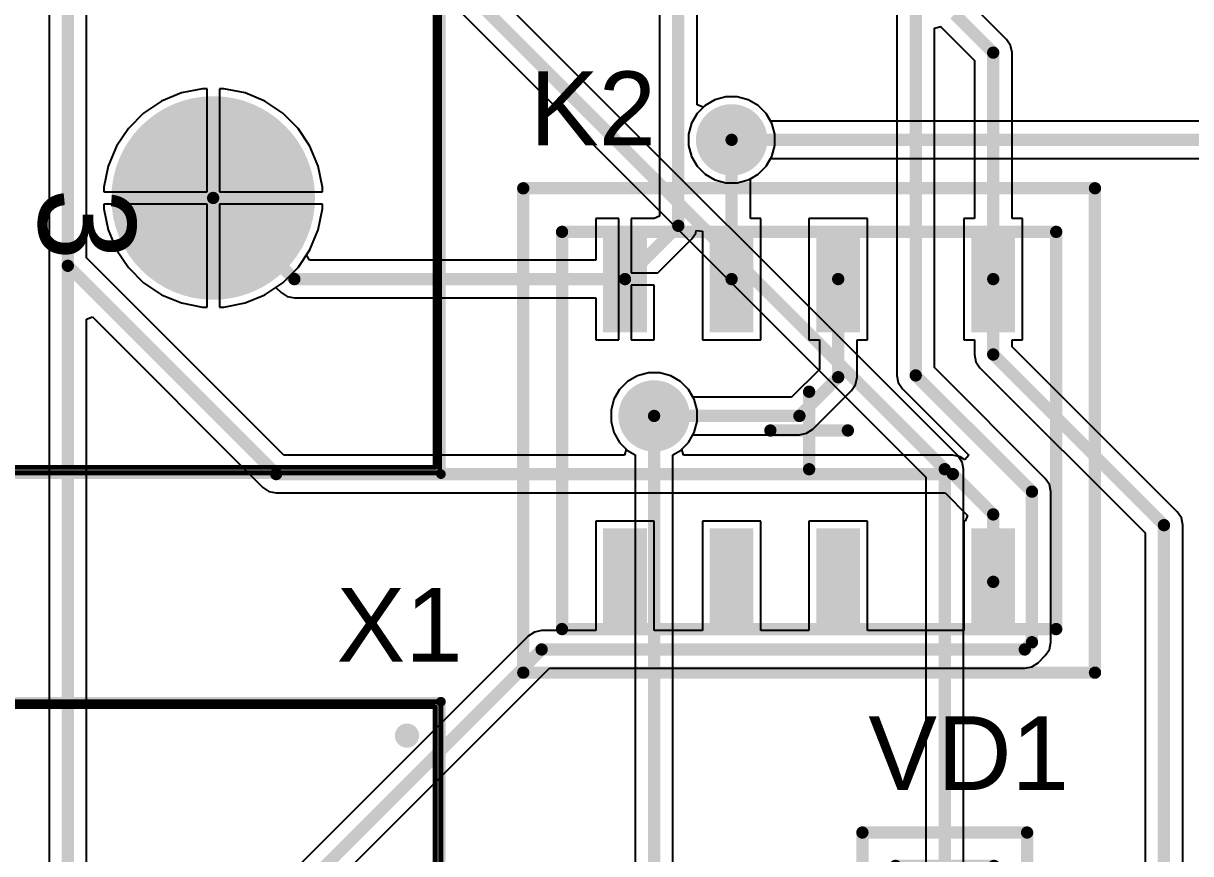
# Model space of a CAD drawing. Header units: millimetres. Extents: x 0 to 60, y 0 to 69.
# Drawn here: x 12.48 to 36.57, y 24.26 to 41.41 of the extents above; entities that cross this region are included whole.
import ezdxf

# ---------------------------------------------------------------- set-up
doc = ezdxf.new("R2010")
doc.units = ezdxf.units.MM
for name, color, linetype in [('BottomLayer', 5, 'Continuous'), ('BottomSolder', 6, 'Continuous'), ('Mechanical1', 6, 'Continuous'), ('Mechanical15', 56, 'Continuous'), ('MultiLayer', 9, 'Continuous'), ('PadHoleLayer', 156, 'Continuous'), ('TopLayer', 1, 'Continuous'), ('TopOverlay', 2, 'Continuous'), ('TopPaste', 8, 'Continuous'), ('TopSolder', 216, 'Continuous'), ('ViaHoleLayer', 16, 'Continuous')]:
    doc.layers.add(name, color=color, linetype=linetype)
doc.styles.add('Arial', font='', dxfattribs={"height": 0.2})
doc.styles.get('Arial').set_extended_font_data('Arial')

# ---------------------------------------------------------------- blocks, each defined once
blk = doc.blocks.new('CON_6PCV_03_006_1')
at = {"layer": 'BottomLayer'}
h = blk.add_hatch(color=5, dxfattribs=at)
edge = h.paths.add_edge_path()
edge.add_arc((18.99998994, 1.778e-05), 1.99999854, 0, 360)
at = {"layer": 'BottomSolder'}
h = blk.add_hatch(color=6, dxfattribs=at)
edge = h.paths.add_edge_path()
edge.add_arc((18.99998994, 1.778e-05), 2.10159854, 0, 360)
at = {"layer": 'MultiLayer'}
h = blk.add_hatch(color=9, dxfattribs=at)
edge = h.paths.add_edge_path()
edge.add_arc((18.99998994, 1.778e-05), 1.99999854, 0, 360)
at = {"layer": 'PadHoleLayer'}
h = blk.add_hatch(color=156, dxfattribs=at)
edge = h.paths.add_edge_path()
edge.add_arc((18.99998994, 1.778e-05), 0.8999982, 0, 360)
at = {"layer": 'TopLayer'}
h = blk.add_hatch(color=1, dxfattribs=at)
edge = h.paths.add_edge_path()
edge.add_arc((18.99998994, 1.778e-05), 1.99999854, 0, 360)
at = {"layer": 'TopSolder'}
h = blk.add_hatch(color=216, dxfattribs=at)
edge = h.paths.add_edge_path()
edge.add_arc((18.99998994, 1.778e-05), 2.10159854, 0, 360)
at = {"layer": 'Mechanical1', "const_width": 0.0999998}
for points in [[(24.56213274, 4.579993379999999), (-5.56216566, 4.579993379999999)], [(24.56213274, -13.20000662), (24.56213274, 4.579993379999999)]]:
    blk.add_lwpolyline(points, dxfattribs=at)
at = {"layer": 'Mechanical1', "const_width": 0.0499999}
blk.add_lwpolyline([(24.53713406, 4.579993379999999, 1), (24.58713142, 4.579993379999999, 1)], format="xyb", close=True, dxfattribs=at)
blk.add_lwpolyline([(24.53713406, 4.579993379999999, 1), (24.58713142, 4.579993379999999, 1)], format="xyb", close=True, dxfattribs=at)
at = {"layer": 'Mechanical15', "const_width": 0.0999998}
for points in [[(24.67501034, 4.67498938), (-5.67499246, 4.67498938)], [(24.67501034, -13.29998102), (24.67501034, 4.67498938)]]:
    blk.add_lwpolyline(points, dxfattribs=at)
at = {"layer": 'Mechanical15', "const_width": 0.0499999}
blk.add_lwpolyline([(24.65001166, 4.67498938, 1), (24.70000902, 4.67498938, 1)], format="xyb", close=True, dxfattribs=at)
blk.add_lwpolyline([(24.65001166, 4.67498938, 1), (24.70000902, 4.67498938, 1)], format="xyb", close=True, dxfattribs=at)
at = {"layer": 'TopOverlay', "const_width": 0.1999996}
for points in [[(24.70000394, 4.69998298), (-5.69998606, 4.69998298)], [(24.70000394, -13.29998102), (24.70000394, 4.69998298)]]:
    blk.add_lwpolyline(points, dxfattribs=at)
at = {"layer": 'TopOverlay', "const_width": 0.0999998}
blk.add_lwpolyline([(24.65000404, 4.69998298, 1), (24.75000384, 4.69998298, 1)], format="xyb", close=True, dxfattribs=at)
blk.add_lwpolyline([(24.65000404, 4.69998298, 1), (24.75000384, 4.69998298, 1)], format="xyb", close=True, dxfattribs=at)
at = {"layer": 'Mechanical1'}
blk.add_text('3', height=2.00000108, dxfattribs=at).set_placement((18.8000005, -3.60000042))
blk = doc.blocks.new('CON_6PCV_02_006_2')
at = {"layer": 'BottomLayer'}
h = blk.add_hatch(color=5, dxfattribs=at)
edge = h.paths.add_edge_path()
edge.add_arc((-0.9999941899999999, 1.00001959), 0.999998, 90, 180)
edge.add_line((-1.99999219, 1.00001959), (-1.99999219, -0.99998403))
edge.add_arc((-0.9999941899999999, -0.9999840299999999), 0.999998, 180, 270)
edge.add_line((-0.9999941900000001, -1.99998203), (1.00000943, -1.99998203))
edge.add_arc((1.00000943, -0.9999840299999999), 0.999998, 270, 360)
edge.add_line((2.00000743, -0.9999840299999999), (2.00000743, 1.00001959))
edge.add_arc((1.00000943, 1.00001959), 0.999998, 0, 90)
edge.add_line((1.00000943, 2.00001759), (-0.9999941899999998, 2.00001759))
h = blk.add_hatch(color=5, dxfattribs=at)
edge = h.paths.add_edge_path()
edge.add_arc((9.50001402, 1.778e-05), 1.99999854, 0, 360)
at = {"layer": 'BottomSolder'}
h = blk.add_hatch(color=6, dxfattribs=at)
edge = h.paths.add_edge_path()
edge.add_arc((-0.9999941899999999, 1.00001959), 1.101598, 90, 180)
edge.add_line((-2.10159219, 1.00001959), (-2.10159219, -0.99998403))
edge.add_arc((-0.9999941899999999, -0.9999840299999999), 1.101598, 180, 270)
edge.add_line((-0.9999941900000001, -2.10158203), (1.00000943, -2.10158203))
edge.add_arc((1.00000943, -0.9999840299999999), 1.101598, 270, 360)
edge.add_line((2.10160743, -0.9999840299999999), (2.10160743, 1.00001959))
edge.add_arc((1.00000943, 1.00001959), 1.101598, 0, 90)
edge.add_line((1.00000943, 2.10161759), (-0.9999941899999998, 2.10161759))
h = blk.add_hatch(color=6, dxfattribs=at)
edge = h.paths.add_edge_path()
edge.add_arc((9.50001402, 1.778e-05), 2.10159854, 0, 360)
at = {"layer": 'Mechanical1'}
h = blk.add_hatch(color=6, dxfattribs=at)
edge = h.paths.add_edge_path()
edge.add_arc((-4.99998238, 4.00000978), 0.2499995, 0, 360)
at = {"layer": 'MultiLayer'}
h = blk.add_hatch(color=9, dxfattribs=at)
edge = h.paths.add_edge_path()
edge.add_arc((-0.9999941899999999, 1.00001959), 0.999998, 90, 180)
edge.add_line((-1.99999219, 1.00001959), (-1.99999219, -0.99998403))
edge.add_arc((-0.9999941899999999, -0.9999840299999999), 0.999998, 180, 270)
edge.add_line((-0.9999941900000001, -1.99998203), (1.00000943, -1.99998203))
edge.add_arc((1.00000943, -0.9999840299999999), 0.999998, 270, 360)
edge.add_line((2.00000743, -0.9999840299999999), (2.00000743, 1.00001959))
edge.add_arc((1.00000943, 1.00001959), 0.999998, 0, 90)
edge.add_line((1.00000943, 2.00001759), (-0.9999941899999998, 2.00001759))
h = blk.add_hatch(color=9, dxfattribs=at)
edge = h.paths.add_edge_path()
edge.add_arc((9.50001402, 1.778e-05), 1.99999854, 0, 360)
at = {"layer": 'PadHoleLayer'}
h = blk.add_hatch(color=156, dxfattribs=at)
edge = h.paths.add_edge_path()
edge.add_arc((7.619999999999999e-06, 1.778e-05), 0.8999982, 0, 360)
h = blk.add_hatch(color=156, dxfattribs=at)
edge = h.paths.add_edge_path()
edge.add_arc((9.50001402, 1.778e-05), 0.8999982, 0, 360)
at = {"layer": 'TopLayer'}
h = blk.add_hatch(color=1, dxfattribs=at)
edge = h.paths.add_edge_path()
edge.add_arc((-0.9999941899999999, 1.00001959), 0.999998, 90, 180)
edge.add_line((-1.99999219, 1.00001959), (-1.99999219, -0.99998403))
edge.add_arc((-0.9999941899999999, -0.9999840299999999), 0.999998, 180, 270)
edge.add_line((-0.9999941900000001, -1.99998203), (1.00000943, -1.99998203))
edge.add_arc((1.00000943, -0.9999840299999999), 0.999998, 270, 360)
edge.add_line((2.00000743, -0.9999840299999999), (2.00000743, 1.00001959))
edge.add_arc((1.00000943, 1.00001959), 0.999998, 0, 90)
edge.add_line((1.00000943, 2.00001759), (-0.9999941899999998, 2.00001759))
h = blk.add_hatch(color=1, dxfattribs=at)
edge = h.paths.add_edge_path()
edge.add_arc((9.50001402, 1.778e-05), 1.99999854, 0, 360)
at = {"layer": 'TopOverlay'}
h = blk.add_hatch(color=2, dxfattribs=at)
edge = h.paths.add_edge_path()
edge.add_arc((-4.99998238, 4.00000978), 0.2499995, 0, 360)
at = {"layer": 'TopSolder'}
h = blk.add_hatch(color=216, dxfattribs=at)
edge = h.paths.add_edge_path()
edge.add_arc((-0.9999941899999999, 1.00001959), 1.101598, 90, 180)
edge.add_line((-2.10159219, 1.00001959), (-2.10159219, -0.99998403))
edge.add_arc((-0.9999941899999999, -0.9999840299999999), 1.101598, 180, 270)
edge.add_line((-0.9999941900000001, -2.10158203), (1.00000943, -2.10158203))
edge.add_arc((1.00000943, -0.9999840299999999), 1.101598, 270, 360)
edge.add_line((2.10160743, -0.9999840299999999), (2.10160743, 1.00001959))
edge.add_arc((1.00000943, 1.00001959), 1.101598, 0, 90)
edge.add_line((1.00000943, 2.10161759), (-0.9999941899999998, 2.10161759))
h = blk.add_hatch(color=216, dxfattribs=at)
edge = h.paths.add_edge_path()
edge.add_arc((9.50001402, 1.778e-05), 2.10159854, 0, 360)
at = {"layer": 'Mechanical1', "const_width": 0.0999998}
for points in [[(-5.59972718, -13.20000662), (-5.59972718, 4.579993379999999)], [(14.99972362, 4.579993379999999), (-5.59972718, 4.579993379999999)], [(14.99972362, -13.20000662), (14.99972362, 4.579993379999999)], [(14.99972362, -13.20000662), (-5.59972718, -13.20000662)]]:
    blk.add_lwpolyline(points, dxfattribs=at)
at = {"layer": 'Mechanical1', "const_width": 0.0499999}
for points in [[(-5.62472586, 4.579993379999999, 1), (-5.574728499999999, 4.579993379999999, 1)], [(-5.62472586, 4.579993379999999, 1), (-5.574728499999999, 4.579993379999999, 1)], [(14.97472494, 4.579993379999999, 1), (15.0247223, 4.579993379999999, 1)], [(14.97472494, 4.579993379999999, 1), (15.0247223, 4.579993379999999, 1)], [(-5.62472586, -13.20000662, 1), (-5.574728499999999, -13.20000662, 1)], [(-5.62472586, -13.20000662, 1), (-5.574728499999999, -13.20000662, 1)], [(14.97472494, -13.20000662, 1), (15.0247223, -13.20000662, 1)], [(14.97472494, -13.20000662, 1), (15.0247223, -13.20000662, 1)]]:
    blk.add_lwpolyline(points, format="xyb", close=True, dxfattribs=at)
at = {"layer": 'Mechanical15', "const_width": 0.0999998}
for points in [[(15.10000282, 4.69998298), (-5.70000638, 4.69998298)], [(-5.70000638, -13.29998102), (-5.70000638, 4.69998298)], [(15.10000282, -13.29998102), (15.10000282, 4.69998298)], [(15.10000282, -13.29998102), (-5.70000638, -13.29998102)]]:
    blk.add_lwpolyline(points, dxfattribs=at)
at = {"layer": 'Mechanical15', "const_width": 0.0499999}
for points in [[(-5.72500506, 4.69998298, 1), (-5.6750077, 4.69998298, 1)], [(-5.72500506, 4.69998298, 1), (-5.6750077, 4.69998298, 1)], [(15.07500414, 4.69998298, 1), (15.1250015, 4.69998298, 1)], [(15.07500414, 4.69998298, 1), (15.1250015, 4.69998298, 1)], [(-5.72500506, -13.29998102, 1), (-5.6750077, -13.29998102, 1)], [(-5.72500506, -13.29998102, 1), (-5.6750077, -13.29998102, 1)], [(15.07500414, -13.29998102, 1), (15.1250015, -13.29998102, 1)], [(15.07500414, -13.29998102, 1), (15.1250015, -13.29998102, 1)]]:
    blk.add_lwpolyline(points, format="xyb", close=True, dxfattribs=at)
at = {"layer": 'TopOverlay', "const_width": 0.1999996}
for points in [[(-5.70000638, -13.29998102), (-5.70000638, 4.69998298)], [(15.10000282, 4.69998298), (-5.70000638, 4.69998298)], [(15.10000282, -13.29998102), (15.10000282, 4.69998298)], [(15.10000282, -13.29998102), (-5.70000638, -13.29998102)]]:
    blk.add_lwpolyline(points, dxfattribs=at)
at = {"layer": 'TopOverlay', "const_width": 0.0999998}
for points in [[(-5.75000628, 4.69998298, 1), (-5.65000648, 4.69998298, 1)], [(-5.75000628, 4.69998298, 1), (-5.65000648, 4.69998298, 1)], [(15.05000292, 4.69998298, 1), (15.15000272, 4.69998298, 1)], [(15.05000292, 4.69998298, 1), (15.15000272, 4.69998298, 1)], [(-5.75000628, -13.29998102, 1), (-5.65000648, -13.29998102, 1)], [(-5.75000628, -13.29998102, 1), (-5.65000648, -13.29998102, 1)], [(15.05000292, -13.29998102, 1), (15.15000272, -13.29998102, 1)], [(15.05000292, -13.29998102, 1), (15.15000272, -13.29998102, 1)]]:
    blk.add_lwpolyline(points, format="xyb", close=True, dxfattribs=at)
at = {"layer": 'Mechanical1'}
for s, p in [('1', (-0.1999996, -3.60000042)), ('2', (9.19999938, -3.60000042))]:
    blk.add_text(s, height=2.00000108, dxfattribs=at).set_placement(p)
blk = doc.blocks.new('DIODE_DO_41_3')
at = {"layer": 'BottomLayer'}
h = blk.add_hatch(color=5, dxfattribs=at)
edge = h.paths.add_edge_path()
edge.add_arc((-2.85001208, 1.016e-05), 0.7499985, 0, 360)
h = blk.add_hatch(color=5, dxfattribs=at)
edge = h.paths.add_edge_path()
edge.add_arc((2.85000192, 1.016e-05), 0.7499985, 0, 360)
at = {"layer": 'BottomSolder'}
h = blk.add_hatch(color=6, dxfattribs=at)
edge = h.paths.add_edge_path()
edge.add_arc((-2.85001208, 1.016e-05), 0.8515985, 0, 360)
h = blk.add_hatch(color=6, dxfattribs=at)
edge = h.paths.add_edge_path()
edge.add_arc((2.85000192, 1.016e-05), 0.8515985, 0, 360)
at = {"layer": 'MultiLayer'}
h = blk.add_hatch(color=9, dxfattribs=at)
edge = h.paths.add_edge_path()
edge.add_arc((-2.85001208, 1.016e-05), 0.7499985, 0, 360)
h = blk.add_hatch(color=9, dxfattribs=at)
edge = h.paths.add_edge_path()
edge.add_arc((2.85000192, 1.016e-05), 0.7499985, 0, 360)
at = {"layer": 'PadHoleLayer'}
h = blk.add_hatch(color=156, dxfattribs=at)
edge = h.paths.add_edge_path()
edge.add_arc((-2.85001208, 1.016e-05), 0.3999992, 0, 360)
h = blk.add_hatch(color=156, dxfattribs=at)
edge = h.paths.add_edge_path()
edge.add_arc((2.85000192, 1.016e-05), 0.3999992, 0, 360)
at = {"layer": 'TopLayer'}
h = blk.add_hatch(color=1, dxfattribs=at)
edge = h.paths.add_edge_path()
edge.add_arc((-2.85001208, 1.016e-05), 0.7499985, 0, 360)
h = blk.add_hatch(color=1, dxfattribs=at)
edge = h.paths.add_edge_path()
edge.add_arc((2.85000192, 1.016e-05), 0.7499985, 0, 360)
at = {"layer": 'TopSolder'}
h = blk.add_hatch(color=216, dxfattribs=at)
edge = h.paths.add_edge_path()
edge.add_arc((-2.85001208, 1.016e-05), 0.8515985, 0, 360)
h = blk.add_hatch(color=216, dxfattribs=at)
edge = h.paths.add_edge_path()
edge.add_arc((2.85000192, 1.016e-05), 0.8515985, 0, 360)
at = {"layer": 'Mechanical1', "const_width": 0.254}
for points in [[(-3.80997968, 1.01601016), (-3.80997968, -1.01598984)], [(-3.80997968, 1.01601016), (3.81002032, 1.01601016)], [(3.81002032, 1.01601016), (3.81002032, -1.01598984)], [(-3.80997968, -1.01598984), (3.81002032, -1.01598984)]]:
    blk.add_lwpolyline(points, dxfattribs=at)
at = {"layer": 'Mechanical1', "const_width": 0.127}
for points in [[(-3.87347968, 1.01601016, 1), (-3.74647968, 1.01601016, 1)], [(-3.87347968, 1.01601016, 1), (-3.74647968, 1.01601016, 1)], [(3.74652032, 1.01601016, 1), (3.873520319999999, 1.01601016, 1)], [(3.74652032, 1.01601016, 1), (3.873520319999999, 1.01601016, 1)], [(-3.87347968, -1.01598984, 1), (-3.74647968, -1.01598984, 1)], [(-3.87347968, -1.01598984, 1), (-3.74647968, -1.01598984, 1)], [(3.74652032, -1.01598984, 1), (3.873520319999999, -1.01598984, 1)], [(3.74652032, -1.01598984, 1), (3.873520319999999, -1.01598984, 1)]]:
    blk.add_lwpolyline(points, format="xyb", close=True, dxfattribs=at)
at = {"layer": 'Mechanical15', "const_width": 0.254}
for points in [[(-4.49999608, 1.69998136), (-4.49999608, -1.70001184)], [(-4.49999608, 1.69998136), (4.49998592, 1.69998136)], [(4.49998592, 1.69998136), (4.49998592, -1.70001184)], [(0.25402032, 0.25401016), (-0.25397968, -0.25398984)], [(-0.25397968, 0.25401016), (0.25402032, -0.25398984)], [(-4.49999608, -1.70001184), (4.49998592, -1.70001184)]]:
    blk.add_lwpolyline(points, dxfattribs=at)
at = {"layer": 'Mechanical15', "const_width": 0.127}
for points in [[(-4.563496079999999, 1.69998136, 1), (-4.43649608, 1.69998136, 1)], [(-4.563496079999999, 1.69998136, 1), (-4.43649608, 1.69998136, 1)], [(4.43648592, 1.69998136, 1), (4.56348592, 1.69998136, 1)], [(4.43648592, 1.69998136, 1), (4.56348592, 1.69998136, 1)], [(-0.31747968, 0.25401016, 1), (-0.19047968, 0.25401016, 1)], [(0.19052032, 0.25401016, 1), (0.31752032, 0.25401016, 1)], [(-0.31747968, -0.25398984, 1), (-0.19047968, -0.25398984, 1)], [(0.19052032, -0.25398984, 1), (0.31752032, -0.25398984, 1)], [(-4.563496079999999, -1.70001184, 1), (-4.43649608, -1.70001184, 1)], [(-4.563496079999999, -1.70001184, 1), (-4.43649608, -1.70001184, 1)], [(4.43648592, -1.70001184, 1), (4.56348592, -1.70001184, 1)], [(4.43648592, -1.70001184, 1), (4.56348592, -1.70001184, 1)]]:
    blk.add_lwpolyline(points, format="xyb", close=True, dxfattribs=at)
at = {"layer": 'TopOverlay', "const_width": 0.254}
for points in [[(-3.80997968, 1.01601016), (3.81002032, 1.01601016)], [(-3.80997968, 1.01601016), (-3.80997968, -1.01598984)], [(3.81002032, 1.01601016), (3.81002032, -1.01598984)], [(-3.80997968, -1.01598984), (3.81002032, -1.01598984)]]:
    blk.add_lwpolyline(points, dxfattribs=at)
at = {"layer": 'TopOverlay', "const_width": 0.127}
for points in [[(-3.87347968, 1.01601016, 1), (-3.74647968, 1.01601016, 1)], [(-3.87347968, 1.01601016, 1), (-3.74647968, 1.01601016, 1)], [(3.74652032, 1.01601016, 1), (3.873520319999999, 1.01601016, 1)], [(3.74652032, 1.01601016, 1), (3.873520319999999, 1.01601016, 1)], [(-3.87347968, -1.01598984, 1), (-3.74647968, -1.01598984, 1)], [(-3.87347968, -1.01598984, 1), (-3.74647968, -1.01598984, 1)], [(3.74652032, -1.01598984, 1), (3.873520319999999, -1.01598984, 1)], [(3.74652032, -1.01598984, 1), (3.873520319999999, -1.01598984, 1)]]:
    blk.add_lwpolyline(points, format="xyb", close=True, dxfattribs=at)
blk = doc.blocks.new('RELAY_IM03GR_6')
at = {"layer": 'TopLayer'}
for points in [[(-4.15000313, 4.12502096), (-3.45000199, 4.12502096), (-3.45000199, 2.12501988), (-4.15000313, 2.12501988)], [(-0.95000953, 4.12502096), (-0.25000839, 4.12502096), (-0.25000839, 2.12501988), (-0.95000953, 2.12501988)], [(1.24998607, 4.12502096), (1.94998721, 4.12502096), (1.94998721, 2.12501988), (1.24998607, 2.12501988)], [(3.44998167, 4.12502096), (4.14998281, 4.12502096), (4.14998281, 2.12501988), (3.44998167, 2.12501988)], [(-4.15000313, -2.12500464), (-3.45000199, -2.12500464), (-3.45000199, -4.12500572), (-4.15000313, -4.12500572)], [(-0.95000953, -2.12500464), (-0.25000839, -2.12500464), (-0.25000839, -4.12500572), (-0.95000953, -4.12500572)], [(1.24998607, -2.12500464), (1.94998721, -2.12500464), (1.94998721, -4.12500572), (1.24998607, -4.12500572)], [(3.44998167, -2.12500464), (4.14998281, -2.12500464), (4.14998281, -4.12500572), (3.44998167, -4.12500572)]]:
    blk.add_hatch(color=1, dxfattribs=at).paths.add_polyline_path(points)
at = {"layer": 'TopPaste'}
for points in [[(-4.15000313, 4.12502096), (-3.45000199, 4.12502096), (-3.45000199, 2.12501988), (-4.15000313, 2.12501988)], [(-0.95000953, 4.12502096), (-0.25000839, 4.12502096), (-0.25000839, 2.12501988), (-0.95000953, 2.12501988)], [(1.24998607, 4.12502096), (1.94998721, 4.12502096), (1.94998721, 2.12501988), (1.24998607, 2.12501988)], [(3.44998167, 4.12502096), (4.14998281, 4.12502096), (4.14998281, 2.12501988), (3.44998167, 2.12501988)], [(-4.15000313, -2.12500464), (-3.45000199, -2.12500464), (-3.45000199, -4.12500572), (-4.15000313, -4.12500572)], [(-0.95000953, -2.12500464), (-0.25000839, -2.12500464), (-0.25000839, -4.12500572), (-0.95000953, -4.12500572)], [(1.24998607, -2.12500464), (1.94998721, -2.12500464), (1.94998721, -4.12500572), (1.24998607, -4.12500572)], [(3.44998167, -2.12500464), (4.14998281, -2.12500464), (4.14998281, -4.12500572), (3.44998167, -4.12500572)]]:
    blk.add_hatch(color=8, dxfattribs=at).paths.add_polyline_path(points)
at = {"layer": 'TopSolder'}
for points in [[(-4.25160313, 4.22662096), (-3.34840199, 4.22662096), (-3.34840199, 2.02341988), (-4.25160313, 2.02341988)], [(-1.05160953, 4.22662096), (-0.14840839, 4.22662096), (-0.14840839, 2.02341988), (-1.05160953, 2.02341988)], [(1.14838607, 4.22662096), (2.05158721, 4.22662096), (2.05158721, 2.02341988), (1.14838607, 2.02341988)], [(3.34838167, 4.22662096), (4.25158281, 4.22662096), (4.25158281, 2.02341988), (3.34838167, 2.02341988)], [(-4.25160313, -2.02340464), (-3.34840199, -2.02340464), (-3.34840199, -4.226605719999999), (-4.25160313, -4.226605719999999)], [(-1.05160953, -2.02340464), (-0.14840839, -2.02340464), (-0.14840839, -4.226605719999999), (-1.05160953, -4.226605719999999)], [(1.14838607, -2.02340464), (2.05158721, -2.02340464), (2.05158721, -4.226605719999999), (1.14838607, -4.226605719999999)], [(3.34838167, -2.02340464), (4.25158281, -2.02340464), (4.25158281, -4.226605719999999), (3.34838167, -4.226605719999999)]]:
    blk.add_hatch(color=216, dxfattribs=at).paths.add_polyline_path(points)
at = {"layer": 'Mechanical1', "const_width": 0.254}
for points in [[(-5.10002536, 4.09997402), (-5.10002536, -4.10000958)], [(5.10000504, 4.09997402), (-5.10002536, 4.09997402)], [(5.10000504, 4.09997402), (5.10000504, -4.10000958)], [(5.10000504, -4.10000958), (-5.10002536, -4.10000958)]]:
    blk.add_lwpolyline(points, dxfattribs=at)
at = {"layer": 'Mechanical1', "const_width": 0.127}
for points in [[(-5.16352536, 4.09997402, 1), (-5.03652536, 4.09997402, 1)], [(-5.16352536, 4.09997402, 1), (-5.03652536, 4.09997402, 1)], [(5.03650504, 4.09997402, 1), (5.16350504, 4.09997402, 1)], [(5.03650504, 4.09997402, 1), (5.16350504, 4.09997402, 1)], [(-5.16352536, -4.10000958, 1), (-5.03652536, -4.10000958, 1)], [(-5.16352536, -4.10000958, 1), (-5.03652536, -4.10000958, 1)], [(5.03650504, -4.10000958, 1), (5.16350504, -4.10000958, 1)], [(5.03650504, -4.10000958, 1), (5.16350504, -4.10000958, 1)]]:
    blk.add_lwpolyline(points, format="xyb", close=True, dxfattribs=at)
at = {"layer": 'Mechanical15', "const_width": 0.254}
for points in [[(-5.90002376, 4.99999762), (-5.90002376, -4.99998238)], [(5.90000344, 4.99999762), (-5.90002376, 4.99999762)], [(5.90000344, 4.99999762), (5.90000344, -4.99998238)], [(-1.016e-05, 0.8000060199999999), (-1.016e-05, -0.79999078)], [(0.7999882399999999, 7.619999999999999e-06), (-0.80000856, 7.619999999999999e-06)], [(5.90000344, -4.99998238), (-5.90002376, -4.99998238)]]:
    blk.add_lwpolyline(points, dxfattribs=at)
at = {"layer": 'Mechanical15', "const_width": 0.127}
for points in [[(-5.96352376, 4.99999762, 1), (-5.83652376, 4.99999762, 1)], [(-5.96352376, 4.99999762, 1), (-5.83652376, 4.99999762, 1)], [(5.83650344, 4.99999762, 1), (5.96350344, 4.99999762, 1)], [(5.83650344, 4.99999762, 1), (5.96350344, 4.99999762, 1)], [(-0.06351016, 0.8000060199999999, 1), (0.06348983999999999, 0.8000060199999999, 1)], [(-0.86350856, 7.619999999999999e-06, 1), (-0.7365085599999999, 7.619999999999999e-06, 1)], [(0.7364882399999999, 7.619999999999999e-06, 1), (0.86348824, 7.619999999999999e-06, 1)], [(-0.06351016, -0.79999078, 1), (0.06348983999999999, -0.79999078, 1)], [(-5.96352376, -4.99998238, 1), (-5.83652376, -4.99998238, 1)], [(-5.96352376, -4.99998238, 1), (-5.83652376, -4.99998238, 1)], [(5.83650344, -4.99998238, 1), (5.96350344, -4.99998238, 1)], [(5.83650344, -4.99998238, 1), (5.96350344, -4.99998238, 1)]]:
    blk.add_lwpolyline(points, format="xyb", close=True, dxfattribs=at)
at = {"layer": 'TopOverlay', "const_width": 0.254}
for points in [[(5.10000504, 4.09997402), (-5.10002536, 4.09997402)], [(-5.10002536, 4.09997402), (-5.10002536, -4.10000958)], [(5.10000504, 4.09997402), (5.10000504, -4.10000958)], [(5.10000504, -4.10000958), (-5.10002536, -4.10000958)]]:
    blk.add_lwpolyline(points, dxfattribs=at)
at = {"layer": 'TopOverlay', "const_width": 0.127}
for points in [[(-5.16352536, 4.09997402, 1), (-5.03652536, 4.09997402, 1)], [(-5.16352536, 4.09997402, 1), (-5.03652536, 4.09997402, 1)], [(5.03650504, 4.09997402, 1), (5.16350504, 4.09997402, 1)], [(5.03650504, 4.09997402, 1), (5.16350504, 4.09997402, 1)], [(-5.16352536, -4.10000958, 1), (-5.03652536, -4.10000958, 1)], [(-5.16352536, -4.10000958, 1), (-5.03652536, -4.10000958, 1)], [(5.03650504, -4.10000958, 1), (5.16350504, -4.10000958, 1)], [(5.03650504, -4.10000958, 1), (5.16350504, -4.10000958, 1)]]:
    blk.add_lwpolyline(points, format="xyb", close=True, dxfattribs=at)

msp = doc.modelspace()

# ---------------------------------------------------------------- hatches: boundary and pattern name
at = {"layer": 'BottomLayer'}
h = msp.add_hatch(color=5, dxfattribs=at)
edge = h.paths.add_edge_path()
edge.add_arc((27.09999914, 38.99999566), 0.635, 0, 360)
h = msp.add_hatch(color=5, dxfattribs=at)
edge = h.paths.add_edge_path()
edge.add_arc((25.4999998, 33.2999969), 0.635, 0, 360)
at = {"layer": 'BottomSolder'}
h = msp.add_hatch(color=6, dxfattribs=at)
edge = h.paths.add_edge_path()
edge.add_arc((27.09999914, 38.99999566), 0.7366, 0, 360)
h = msp.add_hatch(color=6, dxfattribs=at)
edge = h.paths.add_edge_path()
edge.add_arc((25.4999998, 33.2999969), 0.7366, 0, 360)
at = {"layer": 'TopLayer'}
h = msp.add_hatch(color=1, dxfattribs=at)
edge = h.paths.add_edge_path()
edge.add_arc((27.09999914, 38.99999566), 0.635, 0, 360)
h = msp.add_hatch(color=1, dxfattribs=at)
edge = h.paths.add_edge_path()
edge.add_arc((25.4999998, 33.2999969), 0.635, 0, 360)
at = {"layer": 'TopSolder'}
h = msp.add_hatch(color=216, dxfattribs=at)
edge = h.paths.add_edge_path()
edge.add_arc((27.09999914, 38.99999566), 0.7366, 0, 360)
h = msp.add_hatch(color=216, dxfattribs=at)
edge = h.paths.add_edge_path()
edge.add_arc((25.4999998, 33.2999969), 0.7366, 0, 360)
at = {"layer": 'ViaHoleLayer'}
h = msp.add_hatch(color=16, dxfattribs=at)
edge = h.paths.add_edge_path()
edge.add_arc((27.09999914, 38.99999566), 0.3556, 0, 360)
h = msp.add_hatch(color=16, dxfattribs=at)
edge = h.paths.add_edge_path()
edge.add_arc((25.4999998, 33.2999969), 0.3556, 0, 360)

# ---------------------------------------------------------------- linework, layer by layer
at = {"layer": 'BottomLayer'}
for p, q in [((31.7746761, 32.47469502), (18.24508924, 46.00428188)), ((17.69571772, 45.45491036), (31.11152528, 32.03910279999999)), ((16.17800168, 40.05399405999999), (15.74253392, 39.96737498)), ((16.27300022, 40.05399405999999), (16.17800168, 40.05399405999999)), ((16.27300022, 37.92699552), (16.27300022, 40.05399405999999)), ((16.62199876, 40.05399405999999), (16.52700022, 40.05399405999999)), ((16.52700022, 40.05399405999999), (16.52700022, 37.92699552)), ((17.05746652, 39.96737498), (16.62199876, 40.05399405999999)), ((15.33233154, 39.79746421999999), (14.96316032, 39.55079212)), ((15.74253392, 39.96737498), (15.33233154, 39.79746421999999)), ((17.4676689, 39.79746421999999), (17.05746652, 39.96737498)), ((17.83684012, 39.55079212), (17.4676689, 39.79746421999999)), ((26.75685784, 39.82841157999999), (26.55414044, 39.71137346)), ((26.98296102, 39.88899565999999), (26.75685784, 39.82841157999999)), ((27.21703725999999, 39.88899565999999), (26.98296102, 39.88899565999999)), ((27.44314044, 39.82841157999999), (27.21703725999999, 39.88899565999999)), ((27.64585784, 39.71137346), (27.44314044, 39.82841157999999)), ((14.96316032, 39.55079212), (14.64920362, 39.23683542)), ((18.15079682, 39.23683542), (17.83684012, 39.55079212)), ((26.38862134, 39.54585436), (26.27158322, 39.34313696)), ((26.55414044, 39.71137346), (26.38862134, 39.54585436)), ((27.81137694, 39.54585436), (27.64585784, 39.71137346)), ((27.90224798, 39.38846072), (27.81137694, 39.54585436)), ((26.27158322, 39.34313696), (26.21099914, 39.11703378)), ((47.3891229, 39.38846072), (27.90224798, 39.38846072)), ((14.64920362, 39.23683542), (14.40253152, 38.8676642)), ((18.39746892, 38.8676642), (18.15079682, 39.23683542)), ((26.21099914, 39.11703378), (26.21099914, 38.88295754)), ((14.40253152, 38.8676642), (14.23262076, 38.45746182)), ((18.56737968, 38.45746182), (18.39746892, 38.8676642)), ((26.21099914, 38.88295754), (26.27158322, 38.65685436)), ((26.27158322, 38.65685436), (26.38862134, 38.45413695999999)), ((27.81137694, 38.45413695999999), (27.90224798, 38.61153059999999)), ((27.90224798, 38.61153059999999), (47.55002936, 38.61153059999999)), ((14.23262076, 38.45746182), (14.14600168, 38.02199406)), ((18.65399876, 38.02199406), (18.56737968, 38.45746182)), ((26.38862134, 38.45413695999999), (26.55414044, 38.28861786)), ((27.64585784, 38.28861786), (27.81137694, 38.45413695999999)), ((26.55414044, 38.28861786), (26.75685784, 38.17157974)), ((26.75685784, 38.17157974), (26.98296102, 38.11099566)), ((26.98296102, 38.11099566), (27.21703725999999, 38.11099566)), ((27.21703725999999, 38.11099566), (27.44314044, 38.17157974)), ((27.44314044, 38.17157974), (27.64585784, 38.28861786)), ((14.14600168, 38.02199406), (14.14600168, 37.92699552)), ((14.14600168, 37.92699552), (16.27300022, 37.92699552)), ((16.52700022, 37.92699552), (18.65399876, 37.92699552)), ((18.65399876, 37.92699552), (18.65399876, 38.02199406)), ((16.27300022, 37.67299552), (14.14600168, 37.67299552)), ((14.14600168, 37.67299552), (14.14600168, 37.57799698)), ((16.27300022, 35.54599698), (16.27300022, 37.67299552)), ((18.65399876, 37.67299552), (16.52700022, 37.67299552)), ((16.52700022, 37.67299552), (16.52700022, 35.54599698)), ((18.65399876, 37.57799698), (18.65399876, 37.67299552)), ((14.14600168, 37.57799698), (14.23262076, 37.14252922)), ((18.56737968, 37.14252922), (18.65399876, 37.57799698)), ((14.23262076, 37.14252922), (14.40253152, 36.73232684)), ((18.39746892, 36.73232684), (18.56737968, 37.14252922)), ((14.40253152, 36.73232684), (14.64920362, 36.36315562)), ((18.15079682, 36.36315562), (18.39746892, 36.73232684)), ((14.64920362, 36.36315562), (14.96316032, 36.04919892)), ((17.83684012, 36.04919892), (18.15079682, 36.36315562)), ((14.96316032, 36.04919892), (15.33233154, 35.80252682)), ((17.4676689, 35.80252682), (17.83684012, 36.04919892)), ((15.33233154, 35.80252682), (15.74253392, 35.63261606)), ((17.05746652, 35.63261606), (17.4676689, 35.80252682)), ((15.74253392, 35.63261606), (16.17800168, 35.54599698)), ((16.17800168, 35.54599698), (16.27300022, 35.54599698)), ((16.52700022, 35.54599698), (16.62199876, 35.54599698)), ((16.62199876, 35.54599698), (17.05746652, 35.63261606)), ((24.9541411, 34.0113747), (24.788622, 33.8458556)), ((25.1568585, 34.12841282), (24.9541411, 34.0113747)), ((25.38296168, 34.1889969), (25.1568585, 34.12841282)), ((25.61703792, 34.1889969), (25.38296168, 34.1889969)), ((25.8431411, 34.12841282), (25.61703792, 34.1889969)), ((26.0458585, 34.0113747), (25.8431411, 34.12841282)), ((26.2113776, 33.8458556), (26.0458585, 34.0113747)), ((24.788622, 33.8458556), (24.67158388, 33.6431382)), ((26.32841572, 33.6431382), (26.2113776, 33.8458556)), ((24.67158388, 33.6431382), (24.6109998, 33.41703502)), ((26.3889998, 33.41703502), (26.32841572, 33.6431382)), ((24.6109998, 33.41703502), (24.6109998, 33.18295878)), ((26.3889998, 33.18295878), (26.3889998, 33.41703502)), ((24.6109998, 33.18295878), (24.67158388, 32.9568556)), ((26.32841572, 32.9568556), (26.3889998, 33.18295878)), ((24.67158388, 32.9568556), (24.788622, 32.7541382)), ((26.2113776, 32.7541382), (26.32841572, 32.9568556)), ((24.788622, 32.7541382), (24.9541411, 32.5886191)), ((24.9541411, 32.5886191), (25.11153474, 32.49774806)), ((25.88846486, 32.49774806), (26.0458585, 32.5886191)), ((26.0458585, 32.5886191), (26.2113776, 32.7541382)), ((25.11153474, 32.49774806), (25.11153474, 21.46087402)), ((25.88846486, 21.29996502), (25.88846486, 32.49774806)), ((31.85888472, 32.34866784), (31.7746761, 32.47469502)), ((31.8884554, 32.20000925999999), (31.85888472, 32.34866784)), ((31.8884554, 23.98503712), (31.8884554, 32.20000925999999)), ((31.11152528, 32.03910279999999), (31.11152528, 23.98503712))]:
    msp.add_line(p, q, dxfattribs=at)
at = {"layer": 'BottomLayer', "const_width": 0.254}
for points in [[(16.40000022, 47.29999938), (31.49999034, 32.20000925999999)], [(27.09999914, 38.99999566), (47.55002936, 38.99999566)], [(25.4999998, 21.29996502), (25.4999998, 33.2999969)], [(31.49999034, 23.04999708), (31.49999034, 32.20000925999999)]]:
    msp.add_lwpolyline(points, dxfattribs=at)
at = {"layer": 'BottomLayer', "const_width": 0.127}
for points in [[(27.03649914, 38.99999566, 1), (27.16349914, 38.99999566, 1)], [(25.4364998, 33.2999969, 1), (25.5634998, 33.2999969, 1)], [(31.43649034, 32.20000925999999, 1), (31.56349034, 32.20000925999999, 1)], [(31.43649034, 32.20000925999999, 1), (31.56349034, 32.20000925999999, 1)]]:
    msp.add_lwpolyline(points, format="xyb", close=True, dxfattribs=at)
at = {"layer": 'TopLayer'}
for p, q in [((13.01153354, 53.80000669999999), (13.01153354, 36.40000086)), ((13.78846366, 36.56090732), (13.78846366, 53.63910024)), ((26.38846385999999, 39.72530282), (26.38846385999999, 48.75001425999999)), ((30.5115341, 45.10089024), (30.5115341, 34.1365967)), ((25.61153374, 42.1221154), (25.61153374, 37.42604401999999)), ((32.77468933999999, 41.07468036), (32.09446464, 41.75490506)), ((31.28846422, 41.30450717999999), (31.41546422, 41.34303136)), ((31.28846422, 34.29750316), (31.28846422, 41.30450717999999)), ((31.41546422, 41.34303136), (31.43131382, 41.31931284)), ((31.43131382, 41.31931284), (32.11153852, 40.63908814)), ((32.85889796, 40.94865318), (32.77468933999999, 41.07468036)), ((32.88846864, 40.7999946), (32.85889796, 40.94865318)), ((32.88846864, 37.37900321999999), (32.88846864, 40.7999946)), ((32.11153852, 40.63908814), (32.11153852, 37.37900321999999)), ((16.17800168, 40.05399405999999), (15.74253392, 39.96737498)), ((16.27300022, 40.05399405999999), (16.17800168, 40.05399405999999)), ((16.27300022, 37.92699552), (16.27300022, 40.05399405999999)), ((16.62199876, 40.05399405999999), (16.52700022, 40.05399405999999)), ((16.52700022, 40.05399405999999), (16.52700022, 37.92699552)), ((17.05746652, 39.96737498), (16.62199876, 40.05399405999999)), ((15.33233154, 39.79746421999999), (14.96316032, 39.55079212)), ((15.74253392, 39.96737498), (15.33233154, 39.79746421999999)), ((17.4676689, 39.79746421999999), (17.05746652, 39.96737498)), ((17.83684012, 39.55079212), (17.4676689, 39.79746421999999)), ((26.75685784, 39.82841157999999), (26.55414044, 39.71137346)), ((26.98296102, 39.88899565999999), (26.75685784, 39.82841157999999)), ((27.21703725999999, 39.88899565999999), (26.98296102, 39.88899565999999)), ((27.44314044, 39.82841157999999), (27.21703725999999, 39.88899565999999)), ((27.64585784, 39.71137346), (27.44314044, 39.82841157999999)), ((14.96316032, 39.55079212), (14.64920362, 39.23683542)), ((18.15079682, 39.23683542), (17.83684012, 39.55079212)), ((26.51546386, 39.67269688), (26.38846385999999, 39.72530282)), ((26.55414044, 39.71137346), (26.51546386, 39.67269688)), ((27.81137694, 39.54585436), (27.64585784, 39.71137346)), ((27.92841506, 39.34313696), (27.81137694, 39.54585436)), ((27.98899914, 39.11703378), (27.92841506, 39.34313696)), ((14.64920362, 39.23683542), (14.40253152, 38.8676642)), ((18.39746892, 38.8676642), (18.15079682, 39.23683542)), ((27.98899914, 38.88295754), (27.98899914, 39.11703378)), ((14.40253152, 38.8676642), (14.23262076, 38.45746182)), ((18.56737968, 38.45746182), (18.39746892, 38.8676642)), ((27.92841506, 38.65685436), (27.98899914, 38.88295754)), ((27.81137694, 38.45413695999999), (27.92841506, 38.65685436)), ((14.23262076, 38.45746182), (14.14600168, 38.02199406)), ((18.65399876, 38.02199406), (18.56737968, 38.45746182)), ((27.64585784, 38.28861786), (27.81137694, 38.45413695999999)), ((27.48847182, 38.19775189999999), (27.64585784, 38.28861786)), ((27.48847182, 37.37900321999999), (27.48847182, 38.19775189999999)), ((14.14600168, 38.02199406), (14.14600168, 37.92699552)), ((14.14600168, 37.92699552), (16.27300022, 37.92699552)), ((16.52700022, 37.92699552), (18.65399876, 37.92699552)), ((18.65399876, 37.92699552), (18.65399876, 38.02199406)), ((16.27300022, 37.67299552), (14.14600168, 37.67299552)), ((14.14600168, 37.67299552), (14.14600168, 37.57799698)), ((16.27300022, 35.54599698), (16.27300022, 37.67299552)), ((18.65399876, 37.67299552), (16.52700022, 37.67299552)), ((16.52700022, 37.67299552), (16.52700022, 35.54599698)), ((18.65399876, 37.57799698), (18.65399876, 37.67299552)), ((14.14600168, 37.57799698), (14.23262076, 37.14252922)), ((18.56737968, 37.14252922), (18.65399876, 37.57799698)), ((24.77301878, 37.37900321999999), (24.29601948, 37.37900321999999)), ((24.29601948, 37.37900321999999), (24.29601948, 36.51346774)), ((24.77301878, 36.12500267999999), (24.77301878, 37.37900321999999)), ((25.504013, 37.37900321999999), (25.02701878, 37.37900321999999)), ((25.02701878, 37.37900321999999), (25.02701878, 36.25200268)), ((25.50401554, 37.37900576), (25.504013, 37.37900321999999)), ((25.50402062, 37.37900576), (25.50401554, 37.3790083)), ((25.50401554, 37.3790083), (25.50401554, 37.37900576)), ((25.61153374, 37.42604401999999), (25.50402062, 37.37900576)), ((27.70401368, 37.37900321999999), (27.48847182, 37.37900321999999)), ((27.70401368, 34.87100213999999), (27.70401368, 37.37900321999999)), ((29.90400928, 37.37900321999999), (28.69601068, 37.37900321999999)), ((28.69601068, 37.37900321999999), (28.69601068, 34.87100213999999)), ((29.90400928, 34.87100213999999), (29.90400928, 37.37900321999999)), ((32.11153852, 37.37900321999999), (31.89600428, 37.37900321999999)), ((31.89600428, 37.37900321999999), (31.89600428, 34.87100213999999)), ((33.10400288, 37.37900321999999), (32.88846864, 37.37900321999999)), ((33.10400288, 34.87100213999999), (33.10400288, 37.37900321999999)), ((14.23262076, 37.14252922), (14.40253152, 36.73232684)), ((18.39746892, 36.73232684), (18.56737968, 37.14252922)), ((26.35889318, 37.07632412), (26.36901508, 37.12720794)), ((26.36901508, 37.12720794), (26.49601508, 37.11469844)), ((26.49601508, 37.11469844), (26.49601508, 34.87100213999999)), ((25.5763903, 36.25200268), (26.2746871, 36.95029694)), ((26.2746871, 36.95029694), (26.35889318, 37.07632412)), ((14.40253152, 36.73232684), (14.64920362, 36.36315562)), ((18.32607206, 36.62547411999999), (18.39746892, 36.73232684)), ((18.38593986, 36.51346774), (18.32607206, 36.62547411999999)), ((13.01153354, 36.40000086), (13.01153354, 17.69999508)), ((17.86090916, 32.48846182), (13.78846366, 36.56090732)), ((24.29601948, 36.51346774), (18.38593986, 36.51346774)), ((14.64920362, 36.36315562), (14.96316032, 36.04919892)), ((25.02701878, 36.25200268), (25.5763903, 36.25200268)), ((14.96316032, 36.04919892), (15.33233154, 35.80252682)), ((17.4676689, 35.80252682), (17.69571772, 35.95490396)), ((17.69571772, 35.95490396), (17.80030476, 35.85031692)), ((24.77301878, 34.87100213999999), (24.77301878, 36.12500267999999)), ((24.77301878, 36.12500267999999), (24.90001878, 36.12500267999999)), ((24.90001878, 36.12500267999999), (24.77301878, 36.12500267999999)), ((24.90001878, 36.12500267999999), (24.90001878, 36.12500267999999)), ((25.50401808, 35.99800268), (25.02701878, 35.99800268)), ((25.02701878, 35.99800268), (25.02701878, 34.87100213999999)), ((25.50401808, 34.87100213999999), (25.50401808, 35.99800268)), ((15.33233154, 35.80252682), (15.74253392, 35.63261606)), ((17.05746652, 35.63261606), (17.4676689, 35.80252682)), ((17.80030476, 35.85031692), (17.92633194, 35.7661083)), ((17.92633194, 35.7661083), (18.07499306, 35.73653762)), ((18.07499306, 35.73653762), (24.29601948, 35.73653762)), ((24.29601948, 35.73653762), (24.29601948, 34.87100213999999)), ((15.74253392, 35.63261606), (16.17800168, 35.54599698)), ((16.17800168, 35.54599698), (16.27300022, 35.54599698)), ((16.52700022, 35.54599698), (16.62199876, 35.54599698)), ((16.62199876, 35.54599698), (17.05746652, 35.63261606)), ((13.78846366, 35.29622862), (13.90579642, 35.34483151999999)), ((13.78846366, 17.86090154), (13.78846366, 35.29622862)), ((13.90579642, 35.34483151999999), (17.42531694, 31.825311)), ((24.29601948, 34.87100213999999), (24.77301878, 34.87100213999999)), ((25.02701878, 34.87100213999999), (25.50401808, 34.87100213999999)), ((26.49601508, 34.87100213999999), (27.70401368, 34.87100213999999)), ((28.69601068, 34.87100213999999), (28.91154492, 34.87100213999999)), ((28.91154492, 34.87100213999999), (28.91154492, 34.26091192)), ((29.68847504, 34.10000546), (29.68847504, 34.87100213999999)), ((29.68847504, 34.87100213999999), (29.90400928, 34.87100213999999)), ((31.89600428, 34.87100213999999), (32.11153852, 34.87100213999999)), ((32.11153852, 34.87100213999999), (32.11153852, 34.56859228)), ((32.88846864, 34.72949874), (32.88846864, 34.87100213999999)), ((32.88846864, 34.87100213999999), (33.10400288, 34.87100213999999)), ((36.29868534, 31.31928204), (32.88846864, 34.72949874)), ((32.11153852, 34.56859228), (32.1411092, 34.41993369999999)), ((28.91154492, 34.26091192), (28.33909496, 33.68846196)), ((33.5746852, 32.01128217999999), (31.28846422, 34.29750316)), ((32.1411092, 34.41993369999999), (32.22531781999999, 34.29390652)), ((32.22531781999999, 34.29390652), (35.63553452, 30.88368982)), ((24.9541411, 34.0113747), (24.788622, 33.8458556)), ((25.1568585, 34.12841282), (24.9541411, 34.0113747)), ((25.38296168, 34.1889969), (25.1568585, 34.12841282)), ((25.61703792, 34.1889969), (25.38296168, 34.1889969)), ((25.8431411, 34.12841282), (25.61703792, 34.1889969)), ((26.0458585, 34.0113747), (25.8431411, 34.12841282)), ((26.2113776, 33.8458556), (26.0458585, 34.0113747)), ((29.65890436, 33.95134688), (29.68847504, 34.10000546)), ((30.5115341, 34.1365967), (30.54110478, 33.98793812)), ((30.54110478, 33.98793812), (30.6253134, 33.86191094)), ((24.788622, 33.8458556), (24.67158388, 33.6431382)), ((26.30224864, 33.68846196), (26.2113776, 33.8458556)), ((28.77468718, 33.02531114), (29.57469574, 33.82531969999999)), ((29.57469574, 33.82531969999999), (29.65890436, 33.95134688)), ((30.6253134, 33.86191094), (31.99708358, 32.49014076)), ((24.67158388, 33.6431382), (24.6109998, 33.41703502)), ((28.33909496, 33.68846196), (26.30224864, 33.68846196)), ((24.6109998, 33.41703502), (24.6109998, 33.18295878)), ((24.6109998, 33.18295878), (24.67158388, 32.9568556)), ((28.64866, 32.94110252), (28.77468718, 33.02531114)), ((24.67158388, 32.9568556), (24.788622, 32.7541382)), ((26.2113776, 32.7541382), (26.30224864, 32.91153184)), ((26.30224864, 32.91153184), (28.50000142, 32.91153184)), ((28.50000142, 32.91153184), (28.64866, 32.94110252)), ((24.788622, 32.7541382), (24.92729838, 32.61546182)), ((24.92729838, 32.61546182), (24.88933554, 32.48846182)), ((26.07270122, 32.61546182), (26.2113776, 32.7541382)), ((26.11066406, 32.48846182), (26.07270122, 32.61546182)), ((24.88933554, 32.48846182), (17.86090916, 32.48846182)), ((31.6665991, 32.48846182), (26.11066406, 32.48846182)), ((31.81525767999999, 32.45889114), (31.6665991, 32.48846182)), ((31.91612362, 32.39149478), (31.81525767999999, 32.45889114)), ((31.99708358, 32.49014076), (31.91612362, 32.39149478)), ((17.42531694, 31.825311), (17.55134412, 31.74110238)), ((33.65889382, 31.885255), (33.5746852, 32.01128217999999)), ((33.6884645, 31.73659642), (33.65889382, 31.885255)), ((17.55134412, 31.74110238), (17.7000027, 31.71153169999999)), ((17.7000027, 31.71153169999999), (31.50569264, 31.71153169999999)), ((31.50569264, 31.71153169999999), (31.97091142, 31.24631038)), ((33.6884645, 28.62798694), (33.6884645, 31.73659642)), ((25.50401808, 31.12897762), (24.29601948, 31.12897762)), ((24.29601948, 31.12897762), (24.29601948, 28.86766134)), ((25.50401808, 28.86766134), (25.50401808, 31.12897762)), ((27.70401368, 31.12897762), (26.49601508, 31.12897762)), ((26.49601508, 31.12897762), (26.49601508, 28.86766134)), ((27.70401368, 28.86766134), (27.70401368, 31.12897762)), ((29.90400928, 31.12897762), (28.69601068, 31.12897762)), ((28.69601068, 31.12897762), (28.69601068, 28.86766134)), ((29.90400928, 28.86766134), (29.90400928, 31.12897762)), ((31.92231106, 31.12897762), (31.89600428, 31.12897762)), ((31.89600428, 31.12897762), (31.89600428, 28.86766134)), ((31.97091142, 31.24631038), (31.92231106, 31.12897762)), ((36.38289396, 31.19325486), (36.29868534, 31.31928204)), ((36.41246464, 31.04459628), (36.38289396, 31.19325486)), ((35.63553452, 30.88368982), (35.63553452, 19.75719188)), ((36.41246464, 19.91809834), (36.41246464, 31.04459628)), ((22.9045389, 28.75388204), (17.97132296, 23.8206661)), ((23.03056608, 28.83809066), (22.9045389, 28.75388204)), ((23.17922466, 28.86766134), (23.03056608, 28.83809066)), ((24.29601948, 28.86766134), (23.17922466, 28.86766134)), ((26.49601508, 28.86766134), (25.50401808, 28.86766134)), ((28.69601068, 28.86766134), (27.70401368, 28.86766134)), ((31.89600428, 28.86766134), (29.90400928, 28.86766134)), ((33.5746852, 28.35330118), (33.65889382, 28.47932836)), ((33.65889382, 28.47932836), (33.6884645, 28.62798694)), ((33.29986736, 28.1203019), (33.42589453999999, 28.20451052)), ((33.42589453999999, 28.20451052), (33.5746852, 28.35330118)), ((18.52069448, 23.27129458), (23.34013112, 28.09073122)), ((23.34013112, 28.09073122), (33.15120878, 28.09073122)), ((33.15120878, 28.09073122), (33.29986736, 28.1203019))]:
    msp.add_line(p, q, dxfattribs=at)
at = {"layer": 'TopLayer', "const_width": 0.254}
for points in [[(13.3999986, 36.40000086), (13.3999986, 53.80000669999999)], [(25.9999988, 37.2249827), (25.9999988, 48.75001425999999)], [(30.89999916, 34.1365967), (30.89999916, 45.2617967)], [(31.70599958, 41.5939986), (32.50000358, 40.7999946)], [(32.50000358, 36.12500267999999), (32.50000358, 40.7999946)], [(27.09999914, 38.99999566), (27.10000676, 38.99998804)], [(27.10000676, 36.12501029999999), (27.10000676, 38.99998804)], [(16.40000022, 37.79999552), (18.07499306, 36.12500267999999)], [(24.90001878, 36.12500267999999), (25.9999988, 37.2249827)], [(13.3999986, 36.40000086), (17.7000027, 32.09999676)], [(13.3999986, 17.69999508), (13.3999986, 36.39999578)], [(18.07499306, 36.12500267999999), (24.90001878, 36.12500267999999)], [(27.10000676, 36.12501029999999), (27.10001438, 36.12500267999999)], [(29.30000998, 34.10000546), (29.30000998, 36.12500267999999)], [(32.50000358, 34.56859228), (32.50000358, 36.12500267999999)], [(32.50000358, 34.56859228), (36.02399957999999, 31.04459628)], [(28.50000142, 33.2999969), (29.30000998, 34.10000546)], [(30.89999916, 34.1365967), (33.29999944, 31.73659642)], [(25.4999998, 33.2999969), (28.50000142, 33.2999969)], [(17.7000027, 32.09999676), (31.6665991, 32.09999676)], [(31.6665991, 32.09999676), (32.50000358, 31.26659228)], [(33.29999944, 28.62798694), (33.29999944, 31.73659642)], [(32.50000358, 29.87497708), (32.50000358, 31.26659228)], [(36.02399957999999, 19.75719188), (36.02399957999999, 31.04459628)], [(33.15120878, 28.47919628), (33.29999944, 28.62798694)], [(16.400018, 21.69998962), (23.17922466, 28.47919628)], [(23.17922466, 28.47919628), (33.15120878, 28.47919628)]]:
    msp.add_lwpolyline(points, dxfattribs=at)
at = {"layer": 'TopLayer', "const_width": 0.127}
for points in [[(32.43650358, 40.7999946, 1), (32.56350358, 40.7999946, 1)], [(32.43650358, 40.7999946, 1), (32.56350358, 40.7999946, 1)], [(27.03649914, 38.99999566, 1), (27.16349914, 38.99999566, 1)], [(27.03650676, 38.99998804, 1), (27.16350676, 38.99998804, 1)], [(27.03650676, 38.99998804, 1), (27.16350676, 38.99998804, 1)], [(16.33650022, 37.79999552, 1), (16.46350022, 37.79999552, 1)], [(25.9364988, 37.2249827, 1), (26.0634988, 37.2249827, 1)], [(25.9364988, 37.2249827, 1), (26.0634988, 37.2249827, 1)], [(13.3364986, 36.40000086, 1), (13.4634986, 36.40000086, 1)], [(13.3364986, 36.40000086, 1), (13.4634986, 36.40000086, 1)], [(13.3364986, 36.39999578, 1), (13.4634986, 36.39999578, 1)], [(18.01149306, 36.12500267999999, 1), (18.13849306, 36.12500267999999, 1)], [(18.01149306, 36.12500267999999, 1), (18.13849306, 36.12500267999999, 1)], [(24.83651878, 36.12500267999999, 1), (24.96351878, 36.12500267999999, 1)], [(24.83651878, 36.12500267999999, 1), (24.96351878, 36.12500267999999, 1)], [(27.03650676, 36.12501029999999, 1), (27.16350676, 36.12501029999999, 1)], [(27.03650676, 36.12501029999999, 1), (27.16350676, 36.12501029999999, 1)], [(27.03651438, 36.12500267999999, 1), (27.16351438, 36.12500267999999, 1)], [(29.23650998, 36.12500267999999, 1), (29.36350998, 36.12500267999999, 1)], [(32.43650358, 36.12500267999999, 1), (32.56350358, 36.12500267999999, 1)], [(32.43650358, 36.12500267999999, 1), (32.56350358, 36.12500267999999, 1)], [(32.43650358, 34.56859228, 1), (32.56350358, 34.56859228, 1)], [(32.43650358, 34.56859228, 1), (32.56350358, 34.56859228, 1)], [(29.23650998, 34.10000546, 1), (29.36350998, 34.10000546, 1)], [(29.23650998, 34.10000546, 1), (29.36350998, 34.10000546, 1)], [(30.83649916, 34.1365967, 1), (30.96349916, 34.1365967, 1)], [(30.83649916, 34.1365967, 1), (30.96349916, 34.1365967, 1)], [(25.4364998, 33.2999969, 1), (25.5634998, 33.2999969, 1)], [(28.43650142, 33.2999969, 1), (28.56350142, 33.2999969, 1)], [(28.43650142, 33.2999969, 1), (28.56350142, 33.2999969, 1)], [(17.6365027, 32.09999676, 1), (17.7635027, 32.09999676, 1)], [(17.6365027, 32.09999676, 1), (17.7635027, 32.09999676, 1)], [(31.6030991, 32.09999676, 1), (31.7300991, 32.09999676, 1)], [(31.6030991, 32.09999676, 1), (31.7300991, 32.09999676, 1)], [(33.23649944, 31.73659642, 1), (33.36349944, 31.73659642, 1)], [(33.23649944, 31.73659642, 1), (33.36349944, 31.73659642, 1)], [(32.43650358, 31.26659228, 1), (32.56350358, 31.26659228, 1)], [(32.43650358, 31.26659228, 1), (32.56350358, 31.26659228, 1)], [(35.96049958, 31.04459628, 1), (36.08749958, 31.04459628, 1)], [(35.96049958, 31.04459628, 1), (36.08749958, 31.04459628, 1)], [(32.43650358, 29.87497708, 1), (32.56350358, 29.87497708, 1)], [(33.23649944, 28.62798694, 1), (33.36349944, 28.62798694, 1)], [(33.23649944, 28.62798694, 1), (33.36349944, 28.62798694, 1)], [(23.11572466, 28.47919628, 1), (23.24272466, 28.47919628, 1)], [(23.11572466, 28.47919628, 1), (23.24272466, 28.47919628, 1)], [(33.08770878, 28.47919628, 1), (33.21470878, 28.47919628, 1)], [(33.08770878, 28.47919628, 1), (33.21470878, 28.47919628, 1)]]:
    msp.add_lwpolyline(points, format="xyb", close=True, dxfattribs=at)

# ---------------------------------------------------------------- block references
for name, p, rotation in [('CON_6PCV_03_006_1', (16.39998244, 56.79998545999999), 270), ('RELAY_IM03GR_6', (28.70000101999999, 32.9999975), 180), ('CON_6PCV_02_006_2', (16.40000022, 21.69999724), 270), ('DIODE_DO_41_3', (31.5000005, 20.19999516), 90)]:
    msp.add_blockref(name, p, dxfattribs=dict(rotation=rotation))

# ---------------------------------------------------------------- texts
at = {"layer": 'TopOverlay', "style": 'Arial'}
for s, p in [('K2', (22.9362, 38.88739999999999)), ('X1', (18.9448821, 28.2263342)), ('VD1', (29.9212, 25.5778))]:
    msp.add_text(s, height=1.524, dxfattribs=at).set_placement(p)

doc.saveas('drawing.dxf')
